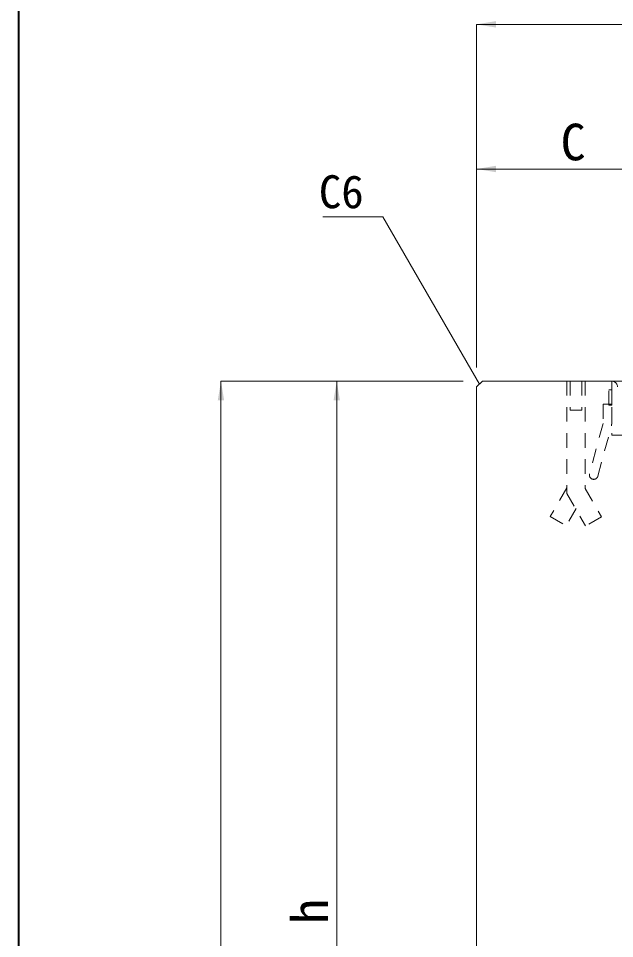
# Model space of a CAD drawing. Units: millimetres at full size; details may follow other scales. Extents: x 77366 to 106166, y -28085 to 6898.
# Drawn here: x 84466 to 85084, y -10245 to -9291 of the extents above; entities that cross this region are included whole.
import ezdxf
from ezdxf.enums import TextEntityAlignment as Align

# ---------------------------------------------------------------- set-up
doc = ezdxf.new("R2010")
doc.units = ezdxf.units.MM
doc.header["$LTSCALE"] = 50
doc.linetypes.add('USER1', pattern=[0.54, 0.3, -0.24])
doc.linetypes.add('USER2', pattern=[1.2, 0.8, -0.4])
for name, color, linetype, lineweight in [('受枠', 3, 'USER2', 9), ('図枠', 7, 'Continuous', 5), ('寸法線', 7, 'Continuous', 13), ('引出線', 4, 'Continuous', 13), ('本体', 2, 'Continuous', 20), ('ｲﾝｻｰﾄ', 3, 'USER1', 9)]:
    doc.layers.add(name, color=color, linetype=linetype, lineweight=lineweight)
doc.styles.add('ＭＳ ゴシック', font='')
doc.styles.get('ＭＳ ゴシック').set_extended_font_data('MS Gothic')

# ---------------------------------------------------------------- blocks, each defined once
blk = doc.blocks.new('filled_arrow')
at = {"color": 0, "linetype": 'Continuous', "lineweight": -2}
blk.add_solid([(7.5, 1.25), (0, 0), (7.5, -1.25)], dxfattribs=at)

msp = doc.modelspace()

# ---------------------------------------------------------------- linework, layer by layer
at = {"layer": '受枠', "linetype": 'USER1'}
for p, q in [((85077.8, -9691.94), (85077.8, -9675.94)), ((85080.8, -9675.94), (85077.8, -9675.94)), ((85080.8, -9666.94), (85080.8, -9722.94)), ((85080.8, -9691.94), (85080.8, -9675.94)), ((85080.8, -9690.94), (85071.8, -9690.94)), ((85071.8, -9690.94), (85071.8, -9710.94)), ((85080.8, -9691.94), (85077.8, -9691.94)), ((85080.8, -9710.94), (85080.8, -9690.94)), ((85071.8, -9710.94), (85057.82, -9763.1)), ((85066.51, -9765.43), (85080.49, -9713.27)), ((85080.8, -9722.94), (85140.8, -9722.94))]:
    msp.add_line(p, q, dxfattribs=at)
for centre, radius, start, end in [((85080.8, -9672.94), 6, 0, 90), ((85071.8, -9710.94), 9, 345, 0), ((85062.17, -9764.26), 4.5, 165, 345)]:
    msp.add_arc(centre, radius, start, end, dxfattribs=at)
at = {"layer": '図枠', "lineweight": 40}
msp.add_line((84465.8, -8465.36), (84465.8, -14005.36), dxfattribs=at)
at = {"layer": '寸法線'}
for p, q in [((84940.8, -9296.94), (86040.8, -9296.94)), ((84940.8, -9652.94), (84940.8, -9296.94)), ((84940.8, -9446.94), (85140.8, -9446.94)), ((84940.8, -9652.94), (84940.8, -9446.94)), ((84675.8, -10916.94), (84675.8, -9666.94)), ((84926.8, -9666.94), (84675.8, -9666.94)), ((84795.8, -9666.94), (84795.8, -10766.94)), ((84926.8, -9666.94), (84795.8, -9666.94))]:
    msp.add_line(p, q, dxfattribs=at)
at = {"layer": '引出線'}
msp.add_lwpolyline([(84943.8, -9669.94), (84843.73, -9496.62), (84781.34, -9496.62)], dxfattribs=at)
at = {"layer": '本体'}
for p, q in [((84940.8, -9672.94), (84946.8, -9666.94)), ((84940.8, -9672.94), (84940.8, -10916.94)), ((84946.8, -9666.94), (86034.8, -9666.94))]:
    msp.add_line(p, q, dxfattribs=at)
at = {"layer": 'ｲﾝｻｰﾄ'}
for p, q in [((85034.3, -9666.94), (85034.3, -9783.41)), ((85034.3, -9666.94), (85053.3, -9666.94)), ((85037.72, -9666.94), (85037.72, -9696.94)), ((85049.88, -9666.94), (85049.88, -9696.94)), ((85053.3, -9666.94), (85053.3, -9778.32)), ((85037.72, -9696.94), (85049.88, -9696.94)), ((85034.3, -9777.61), (85017.08, -9807.44)), ((85053.3, -9778.32), (85070.21, -9807.62)), ((85034.3, -9783.41), (85053.75, -9817.12)), ((85043.8, -9799.16), (85033.53, -9816.94)), ((85017.08, -9807.44), (85033.53, -9816.94)), ((85070.21, -9807.62), (85053.75, -9817.12))]:
    msp.add_line(p, q, dxfattribs=at)

# ---------------------------------------------------------------- block references
at = {"layer": '寸法線', "xscale": 2.67, "yscale": 2.67}
for p in [(84940.8, -9296.94), (84940.8, -9446.94)]:
    msp.add_blockref('filled_arrow', p, dxfattribs=at)
at = {"layer": '寸法線', "xscale": 2.67, "yscale": 2.67, "rotation": 270}
for p in [(84675.8, -9666.94), (84795.8, -9666.94)]:
    msp.add_blockref('filled_arrow', p, dxfattribs=at)
at = {"layer": '引出線', "xscale": 0.133, "yscale": 0.133, "rotation": 120}
msp.add_blockref('filled_arrow', (84943.8, -9669.94), dxfattribs=at)

# ---------------------------------------------------------------- texts
at = {"layer": '寸法線', "style": 'ＭＳ ゴシック'}
msp.add_text('C', height=37.98, dxfattribs=at).set_placement((85040.8, -9418.94), align=Align.MIDDLE_CENTER)
msp.add_text('h', height=37.98, rotation=90, dxfattribs=at).set_placement((84767.8, -10216.94), align=Align.MIDDLE_CENTER)
at = {"layer": '引出線', "style": 'ＭＳ ゴシック'}
msp.add_text('C6', height=34.18, dxfattribs=at).set_placement((84823.73, -9453.42), align=Align.TOP_RIGHT)

doc.saveas('drawing.dxf')
